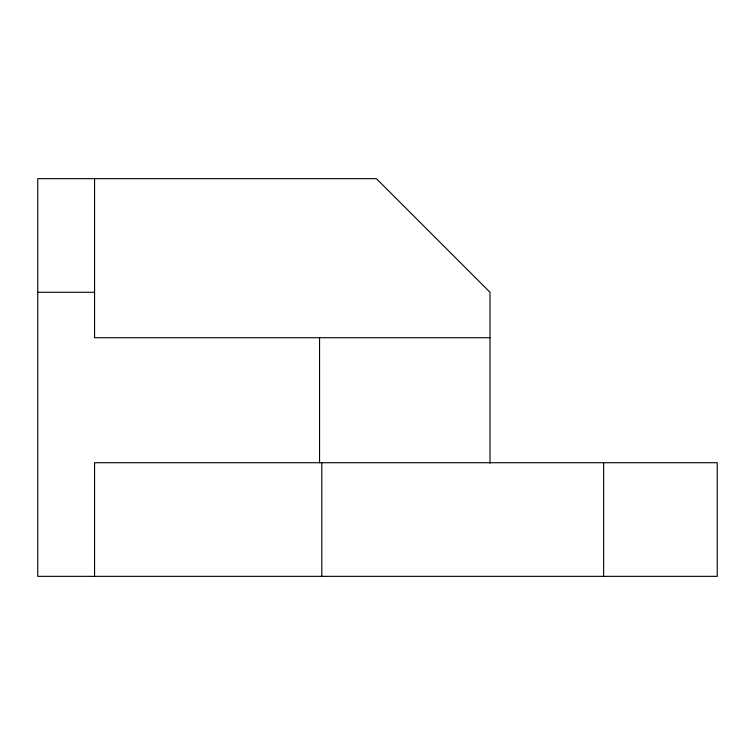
<?xml version="1.0" encoding="UTF-8"?>
<svg xmlns="http://www.w3.org/2000/svg" width="755" height="755" viewBox="0 0 755 755"><rect width="100%" height="100%" fill="white"/><g stroke="black" fill="none" stroke-linecap="round" stroke-linejoin="round"><path stroke-width="1.13" d="M37.75 292.279L94.564 292.279M489.995 337.73L94.564 337.73L94.564 178.652M603.623 462.721L603.623 576.348M489.995 463.192L489.995 292.279L376.368 178.652L37.75 178.652L37.75 576.348L717.25 576.348L717.25 462.721L94.564 462.721L94.564 576.348M321.819 462.721L321.819 576.348M319.554 337.73L319.554 462.721"/></g></svg>
